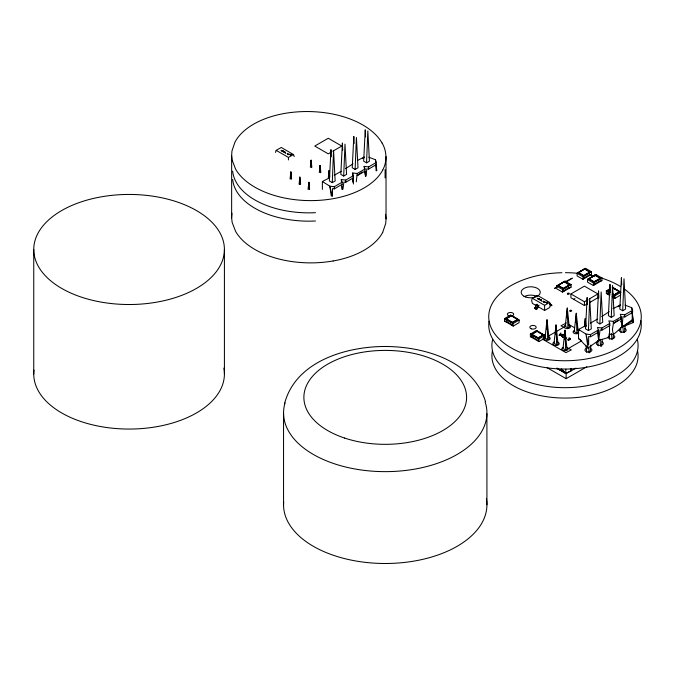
<?xml version="1.0" encoding="UTF-8"?>
<svg xmlns="http://www.w3.org/2000/svg" width="675" height="675" viewBox="0 0 675 675"><rect width="100%" height="100%" fill="white"/><g stroke="black" fill="none" stroke-linecap="round" stroke-linejoin="round"><path stroke-width="1.01" d="M283.551 504.782L283.551 413.21M322.372 189.397L322.38 181.541L329.695 177.694M585.849 325.586L578.534 329.434L578.526 338.268L588.018 348.03L598.624 340.377L608.116 337.601L609.643 335.062L609.373 324.574L609.744 325.637L601.914 330.159L600.075 329.94L598.624 340.377L597.696 330.446M565.819 369.233L565.802 373.385L571.312 370.676L571.312 368.601M511.633 315.824L517.936 319.25L512.08 322.532L505.786 318.988L511.642 315.562L517.936 319.25L512.089 322.836L505.786 318.988L511.642 315.562M537.351 331.324L543.645 334.749L537.789 338.032L531.495 334.496L537.351 331.071L543.645 334.749L537.798 338.335L531.495 334.496L537.351 331.071M561.507 336.032L563.178 337.466L561.507 336.032L563.06 335.002L561.667 336.057L563.186 337.07L561.954 336.158L563.051 335.332L562.013 335.998M287.44 153.461C288.301 155.022 286.639 152.744 287.575 153.453M543.594 301.354L543.637 301.995C544.911 300.932 541.595 301.539 543.729 301.345M290.621 178.065L290.866 171.88L291.608 178.917M299.582 184.292L299.86 177.078L300.603 184.106M308.618 188.46L308.855 182.267L309.606 189.304M310.871 166.379L311.108 160.194L311.85 167.223M319.866 171.577L320.102 165.383L320.853 172.42M328.868 176.766L329.105 170.581L329.746 176.614M546.666 329.054L547.02 319.773L549.045 338.858L547.695 339.643L544.995 338.082L547.02 319.773L547.695 339.643M555.66 334.243L556.014 324.962L558.039 344.056L556.689 344.832L553.989 343.28L556.014 324.962L556.689 344.832M564.654 339.441L565.017 330.159L567.042 349.253L565.692 350.03L562.992 348.469L565.017 330.159L565.692 350.03M566.907 317.368L567.262 308.087L569.287 327.173L567.937 327.949L565.237 326.396L567.262 308.087L567.937 327.949M575.902 322.557L576.264 313.276L578.289 332.37L576.939 333.146L574.239 331.585L576.264 313.276L576.939 333.146M584.938 326.725L585.259 318.473L586.111 326.514M332.269 182.638L333.568 150.719L335.146 180.976L332.269 182.638L329.383 180.976L330.969 149.588L331.282 156.76M343.693 176.04L344.993 144.121L346.57 174.378L343.693 176.04L340.816 174.378L342.394 142.99L342.706 150.171M355.118 169.442L356.417 137.523L357.995 167.78L355.118 169.442L352.24 167.78L353.818 136.392L354.13 143.572M366.542 162.844L367.841 130.933L369.427 161.182L366.542 162.844L363.665 161.182L365.243 129.794L365.563 136.974M588.423 330.531L589.722 298.612L591.3 328.868L588.423 330.531L585.546 328.868L587.123 297.481L587.436 304.653M599.847 323.933L601.147 292.013L602.724 322.27L599.847 323.933L596.97 322.27L598.548 290.883L598.86 298.055M611.272 317.334L612.571 285.415L614.157 315.672L611.272 317.334L608.394 315.672L609.972 284.285L610.293 291.457M622.704 310.736L624.004 278.817L625.582 309.074L622.704 310.736L619.819 309.074L621.405 277.687L621.717 284.867M551.779 305.513L550.032 303.969L551.779 305.513L550.749 305.893L549.88 304.231M281.812 151.107L282.226 151.301L281.956 150.972M283.331 152.002L283.466 151.85M537.967 299L538.38 299.194L538.11 298.865M539.485 299.894L539.62 299.734M333.138 260.972C317.672 263.638 301.742 263.495 286.31 260.651A79.701 46.018 0 0 1 235.583 231.348L232.158 222.413L231.643 217.806L231.643 155.537L231.964 150.938L235.001 142.045A74.773 43.166 0 0 1 284.529 113.434C300.012 110.793 315.934 110.911 331.374 113.771A79.701 46.018 0 0 1 382.101 143.066M231.643 217.806L231.964 213.207M382.118 143.066C386.944 151.242 387.29 161.755 382.683 170.1M386.032 156.608L386.032 218.877L385.72 223.484L382.683 232.377M366.204 176.057L366.778 168.86L368.618 169.071L376.439 164.548L375.545 159.781L368.887 157.241M590.212 351.996L590.971 345.043M601.535 346.393L602.294 339.441M613.069 338.799L613.609 333.838M624.493 332.201L625.252 325.249M290.073 179.002L290.866 171.88L291.111 179.204M299.076 184.199L299.86 177.078L300.113 184.393M310.323 167.316L311.108 160.194L311.352 167.51M308.07 189.388L308.855 182.267L309.108 189.591M319.317 172.505L320.102 165.383L320.355 172.707M328.312 177.702L329.105 170.581L329.349 177.905M584.356 326.607L585.259 318.473L585.546 326.835M557.778 285.483L564.081 281.635L569.928 285.221L563.625 288.647L557.778 285.483L564.081 281.635L569.928 285.221M578.222 272.666L584.516 268.827L590.363 272.405L584.069 275.839L578.222 272.666L584.516 268.827L590.363 272.405M588.634 278.885L594.928 275.037L600.775 278.623L594.481 282.049L588.634 278.885L594.928 275.037L600.775 278.623M342.908 189.354L343.921 182.056L345.76 182.267L353.59 177.744L352.688 172.977L357.185 173.5L365.015 168.978L364.112 166.379L368.618 166.902L376.439 162.38M356.265 181.879L357.185 173.5M284.377 404.367C294.941 361.395 346.064 346.469 385.239 346.486C423.748 346.587 472.753 360.509 485.485 401.515M291.187 155.081L291.077 154.17L291.187 155.081L289.659 154.6C289.837 153.014 289.879 156.17 291.313 154.499M547.341 302.974L547.239 302.062L547.341 302.974L545.822 302.493C545.991 300.907 546.033 304.062 547.467 302.392M562.731 288.596L563.625 290.933L562.503 292.106L562.731 288.596L569.928 284.445L571.05 284.572L571.05 287.17L562.503 292.106L556.656 288.731L556.656 286.132L557.331 285.483L557.778 285.744L565.203 281.197L571.05 284.572L562.503 289.507L556.656 286.132L565.203 281.197L564.528 281.323M583.166 275.788L584.069 278.125L582.947 279.29L583.166 275.788L590.363 271.628L591.494 271.763L591.494 274.354L582.947 279.29L577.1 275.915L577.1 273.316L577.775 272.666L578.222 272.928L585.647 268.38L591.494 271.763L582.947 276.691L577.1 273.316L585.647 268.38L584.972 268.515M593.578 281.998L594.481 284.335L593.359 285.508L593.578 281.998L600.775 277.847L601.906 277.973L601.906 280.572L593.359 285.508L587.512 282.133L587.512 279.534L588.187 278.885L588.634 279.146L596.059 274.598L601.906 277.973L593.359 282.909L587.512 279.534L596.059 274.598L595.384 274.725M284.158 152.466L285.323 152.297L284.369 152.618M540.321 300.358L541.477 300.189L540.523 300.51M534.507 308.483L535.537 307.665L537.123 304.18L536.22 304.552L535.275 307.387L534.482 308.002L536.288 309.513L537.325 308.703L539.038 305.176L538.017 305.581L536.288 309.513M569.919 339.036L568.679 338.124L570.265 338.453L568.882 339.694L567.742 339.702L568.595 339.795M275.459 152.415L276.21 150.373L281.239 147.471L293.473 154.533L294.233 156.583M537.612 306.408L544.607 310.449L549.636 307.555L550.387 304.476L549.627 302.425L537.393 295.363L532.373 298.266L531.613 300.308L532.364 303.379L535.857 305.404M282.555 150.66L283.078 150.711M570.08 339.39L568.08 340.09L570.308 339.196L569.59 338.048M282.116 150.694L283.154 150.846M283.627 151.563L284.664 151.689M538.27 298.578L539.232 298.603M539.789 299.455L540.827 299.573M569.742 339.196L570.265 338.453L569.751 338.538M568.536 340.09L570.265 338.453L568.882 339.694M559.583 335.391L560.933 333.053L559.136 335.129L563.178 334.353L559.136 335.129M505.786 318.414L505.339 318.938L505.786 318.414L512.983 322.574L513.211 326.076L519.058 322.701L519.058 320.102L518.383 319.461L517.936 319.714L510.511 315.174L504.664 318.549L504.664 321.148L513.211 326.076L512.089 324.65L506.689 321.536L505.786 318.414L504.664 318.549L513.211 323.485L519.058 320.102L510.511 315.174L511.186 315.301M531.495 333.923L531.048 334.437L531.495 333.923L538.701 338.074L538.92 341.584L544.767 338.209L544.767 335.61L544.092 334.96L543.645 335.222L536.22 330.674L530.373 334.049L530.373 336.648L538.92 341.584L537.798 340.158L532.398 337.036L531.495 333.923L530.373 334.049L538.92 338.985L544.767 335.61L536.22 330.674L536.895 330.801M607.939 294.342L608.386 293.827L607.483 290.706L607.036 290.967L610.183 292.267M559.583 335.129L560.63 333.939L559.373 335.053L561.642 334.522L559.373 335.053M562.503 289.507L563.178 288.858M582.947 276.691L583.622 276.041M593.359 282.909L594.034 282.26M608.842 334.066L613.347 334.581L622.114 327.029L632.23 319.807L632.23 311.377L632.602 312.441L624.772 316.963L622.932 316.752L622.114 327.029L633.243 322.557L632.23 311.377M281.332 150.407L281.163 150.339M537.486 298.299L537.393 298.232M362.163 171.948L357.185 175.669L365.015 171.146L365.015 168.978M618.317 319.84L613.347 323.561L612.428 329.771L613.347 334.581M362.72 158.617L364.373 157.385M618.874 306.509L620.528 305.277M285.188 152.272L284.462 152.17L284.977 152.364M541.342 300.156L540.616 300.063L541.139 300.248M543.662 335.888L545.223 334.834M557.145 286.681L554.588 288.402L557.238 286.985M345.583 168.674L353.025 163.789M601.746 316.567L609.179 311.681M362.618 158.338L364.323 157.25M617.92 306.779L620.485 305.134M566.173 282.015L572.307 278.151L565.903 281.391M590.33 272.135L584.069 275.839L578.256 272.388M569.886 284.943L563.625 288.647L557.82 285.196M600.742 278.345L594.481 282.049L588.667 278.598M632.112 311.639L633.243 322.557L632.23 319.807L632.602 320.87L622.114 327.029L620.696 317.216M609.998 289.811L607.483 291.279L610.183 292.925M281.137 150.753L281.711 150.424M330.969 152.297L328.269 153.849L314.761 146.053L328.269 138.257L341.769 146.053L332.767 151.251M322.38 181.541L329.839 186.173L334.336 186.688L342.166 182.174L341.263 179.575L345.76 180.09L353.59 175.576M332.497 196.02L332.497 188.646L334.336 188.865L342.166 184.343L342.166 182.174M537.292 298.645L537.874 298.316M506.242 322.051L506.689 321.536M584.069 277.864L589.469 274.75L589.916 275.265M563.625 290.672L569.025 287.558L569.481 288.082M512.536 322.836L512.983 322.574L512.536 323.089L513.211 323.485M511.633 325.173L512.089 324.911M587.123 303.978L584.423 305.539L570.915 297.743L570.915 293.946L584.423 286.149L597.923 293.946L597.923 297.743L589.823 302.417M594.481 284.082L599.881 280.96L600.328 281.483M573.615 299.303L574.965 298.519M570.915 293.946L584.423 301.742L588.026 299.666M589.823 298.62L597.923 293.946M609.592 295.304L606.361 293.439L606.361 290.841L609.702 288.908M612.436 287.854L612.883 287.592L612.436 287.854L620.755 292.402L614.908 295.777L612.343 294.292M531.951 337.559L532.398 337.036M538.245 338.335L538.701 338.074L538.245 338.597L538.92 338.985M612.883 293.827L614.689 294.865L614.233 295.388L614.689 294.865L614.908 298.375L612.208 296.806M620.08 291.752L619.633 292.005L620.755 292.402L612.208 287.466M537.351 340.673L537.798 340.411M613.339 297.464L613.786 296.941M548.792 335.888L563.667 327.308L560.967 325.747L566.367 323.021M620.755 294.992L614.908 298.375L613.786 297.202M565.667 338.504L566.755 337.871M578.534 329.434L585.993 334.066L590.49 334.581L598.32 330.058L597.417 327.468L601.914 327.983L609.744 323.468L608.842 320.87L613.347 321.384L621.169 316.87L620.274 314.272L624.772 314.786L632.602 310.272L631.699 307.673L625.042 305.134M581.732 340.765L568.612 348.342L571.312 349.903L565.912 352.62L542.362 339.044M588.018 348.03L585.993 334.066L588.651 344.967L588.651 336.538L590.49 336.749L598.32 332.235L598.32 330.058M621.169 316.87L621.169 319.039L613.347 323.561L613.347 321.384M620.544 321.857L621.979 321.022M276.21 150.373L288.453 157.418L293.473 154.533M334.235 175.272L341.255 171.239M532.373 298.266L544.607 305.311L549.627 302.425M590.389 323.165L597.409 319.123M547.214 367.732L566.139 378.675L586.862 366.736M288.014 154.727L288.174 153.993L289.01 154.145L287.837 154.626M544.168 302.619L544.328 301.885L545.164 302.037L543.991 302.518M284.344 151.571L283.989 151.841M538.431 298.502L538.633 298.865M540.742 299.481L540.143 299.734M557.018 368.348L566.139 373.587L576.062 368.094M569.303 339.753L570.308 339.196M609.998 289.921L607.483 291.279L610.183 292.798M357.826 160.304L364.205 157.072M613.069 308.652L620.367 304.965M561.667 336.057L562.191 335.829M551.804 304.999L551.019 305.302L550.192 303.674M577.1 273.316L578.222 272.928L577.775 272.666M556.656 286.132L557.778 285.744L557.331 285.483M587.512 279.534L588.634 279.146L588.187 278.885M589.469 275.003L591.494 274.354M569.025 287.82L571.05 287.17M599.881 281.222L601.906 280.572M540.422 299.422L539.983 299.607M284.588 151.588L283.829 151.715M590.819 271.89L590.363 271.628L591.494 271.763M601.231 278.108L600.775 277.847L601.906 277.973M570.375 284.698L569.928 284.445L571.05 284.572M282.277 150.609L282.749 150.66M283.787 151.478L284.259 151.537M539.941 299.371L540.515 299.388M609.778 292.815L606.361 290.841L607.483 290.706M606.361 290.841L607.036 290.967M504.664 318.549L505.339 318.676M530.373 334.049L531.048 334.184M606.361 293.439L608.386 294.089M504.664 321.148L506.689 321.798M543.417 337.77L544.767 338.209M530.373 336.648L532.398 337.298M519.058 320.102L517.936 319.714L518.383 319.461M544.767 335.61L543.645 335.222L544.092 334.96M578.787 339.044L580.475 339.795M536.406 305.007L538.27 305.868M535.275 307.387L537.072 308.382M536.22 304.552L538.017 305.581M584.069 278.125L584.516 278.387M594.481 284.335L594.928 284.597M608.386 293.827L610.183 294.865M563.625 290.933L564.081 291.195M285.339 153.183L285.829 153.461M541.502 301.075L541.983 301.354M569.084 324.591L574.518 327.721M577.235 329.29L579.049 330.337M535.537 307.665L537.325 308.703M534.482 308.002L536.254 309.032M557.17 368.331L565.802 373.385L561.271 369.065M556.892 368.12L565.802 373.385L561.398 369.191M539.317 298.738L538.473 298.738M614.233 295.127L614.908 295.777M632.602 320.87L633.243 322.557M620.806 317.976L621.169 319.039M598.32 332.235L597.949 331.172L598.624 340.377M332.252 196.088L329.839 186.173L331.282 196.147M364.795 171.096L365.521 176.124M364.112 166.379L364.542 169.324M364.829 171.29L365.538 176.192M620.443 327.476L621.067 332.682M609.145 335.112L609.635 339.28M597.594 340.673L598.21 345.878M585.917 345.187L586.786 352.477M385.526 214.279L386.032 218.877M231.643 155.537L232.158 160.144L235.567 169.079A79.701 46.018 0 0 0 286.318 198.366C301.742 201.243 317.672 201.361 333.138 198.703A74.773 43.166 0 0 0 382.7 170.108M631.699 307.673L631.901 309.656M375.545 159.781L375.848 162.759M376.059 164.742L376.675 170.699M571.109 368.719L571.312 370.676L571.193 368.66M341.263 179.575L341.449 181.558M341.913 186.528L342.191 189.506M376.169 164.506L376.718 170.606M622.865 325.966L623.354 332.066M611.516 333.577L612.006 339.677M600.008 339.162L600.581 346.275M588.743 347.794L589.157 352.873M341.871 184.3L342.242 189.413M353.244 177.727L353.405 184.022M544.607 305.311L544.607 310.449M288.453 157.418L288.453 159.924M632.602 310.272L632.602 312.441M624.772 314.786L624.772 316.963M609.744 323.468L609.744 325.637M601.914 327.983L601.914 330.159M590.49 334.581L590.49 336.749M584.423 301.742L584.423 305.539M566.139 373.587L566.139 378.675M486.911 413.741L486.928 504.782M385.096 169.585L385.096 177.905M376.076 164.54L376.076 170.859M368.618 166.902L368.618 169.071M352.688 172.977L352.688 175.011M352.688 178.048L352.688 182.115M345.76 180.09L345.76 182.267M334.336 186.688L334.336 188.865M224.412 249.48A95.335 55.038 0 0 1 81.413 297.143A95.335 55.038 0 0 1 81.413 201.817A95.335 55.038 0 0 1 224.412 249.48L224.412 374.017M33.75 249.48L33.75 374.017M486.38 498.724A101.689 58.708 0 0 1 387.863 563.473A101.689 58.708 0 0 1 283.686 501.753M485.106 401.895A101.689 58.708 0 0 1 386.108 471.639A101.689 58.708 0 0 1 285.052 402.882M637.563 350.848A73.086 42.196 0 0 1 565 398.056A73.086 42.196 0 0 1 492.429 350.848M637.343 339.474A73.086 42.196 0 0 1 565 387.678A73.086 42.196 0 0 1 492.649 339.474M640.887 320.676A76.267 44.035 0 0 1 565.439 369.056A76.267 44.035 0 0 1 489.021 321.182M624.265 289.001A76.267 44.035 0 0 1 599.358 356.02A76.267 44.035 0 0 1 491.181 327.78A76.267 44.035 0 0 1 561.895 272.717M565.439 272.683A76.267 44.035 0 0 1 577.8 273.308M589.823 275.079A76.267 44.035 0 0 1 594.793 276.176M599.619 277.476A76.267 44.035 0 0 1 620.772 286.681M523.969 296.722A9.543 5.51 0 0 1 536.718 296.333M565.92 281.492A1.907 1.105 0 0 1 567.337 282.496M559.929 284.538A1.907 1.105 0 0 1 560.478 283.854M568.704 325.148A3.181 1.839 0 0 1 569.708 327.957A3.181 1.839 0 0 1 564.747 327.907A3.181 1.839 0 0 1 565.92 325.122M548.463 336.833A3.181 1.839 0 0 1 549.467 339.643A3.181 1.839 0 0 1 544.506 339.593A3.181 1.839 0 0 1 545.678 336.808M578.804 333.087A3.181 1.839 0 0 1 573.86 333.18A3.181 1.839 0 0 1 574.72 330.37M577.505 330.286A3.181 1.839 0 0 1 578.863 330.927M557.263 341.972A3.181 1.839 0 0 1 558.605 344.739A3.181 1.839 0 0 1 553.643 344.891A3.181 1.839 0 0 1 554.479 342.056M566.654 347.288A3.181 1.839 0 0 1 567.464 350.03A3.181 1.839 0 0 1 562.638 350.08A3.181 1.839 0 0 1 563.279 347.321M624.712 328.582A3.502 2.017 0 0 1 625.345 331.56A3.502 2.017 0 0 1 620.139 331.611A3.502 2.017 0 0 1 620.595 328.624M601.855 341.778A3.502 2.017 0 0 1 602.319 344.858A3.502 2.017 0 0 1 596.978 344.587A3.502 2.017 0 0 1 598.371 341.601M590.22 348.292A3.502 2.017 0 0 1 591.005 351.388A3.502 2.017 0 0 1 585.605 351.228A3.502 2.017 0 0 1 586.946 348.199M613.28 335.18A3.502 2.017 0 0 1 613.178 338.529A3.502 2.017 0 0 1 607.837 337.222M382.7 232.377A74.773 43.166 0 0 1 333.146 260.989M315.487 212.684A76.267 44.035 0 0 1 232.681 171.129M315.487 220.995A76.267 44.035 0 0 1 232.681 179.44M223.864 368.137A95.335 55.038 0 0 1 130.781 429.047A95.335 55.038 0 0 1 33.995 370.094M613.339 287.854L619.633 291.541L613.786 295.127L619.633 291.541L613.339 287.854M344.562 438.041A81.346 46.963 0 0 0 466.585 397.373A81.346 46.963 0 0 0 344.562 356.695A81.346 46.963 0 0 0 344.562 438.041M525.8 297.025A9.543 5.51 0 0 0 540.262 292.402A9.543 5.51 0 0 0 526.087 287.483A9.543 5.51 0 0 0 525.8 297.025M508.866 315.858A3.181 1.839 0 0 0 513.692 314.314A3.181 1.839 0 0 0 508.967 312.677A3.181 1.839 0 0 0 508.866 315.858M567.852 294.14A0.97 0.557 0 0 0 569.32 293.676A0.97 0.557 0 0 0 567.886 293.169A0.97 0.557 0 0 0 567.852 294.14M531.36 328.843A3.181 1.839 0 0 0 536.186 327.299A3.181 1.839 0 0 0 531.461 325.662A3.181 1.839 0 0 0 531.36 328.843M570.206 311.251A0.97 0.557 0 0 0 571.683 310.787A0.97 0.557 0 0 0 570.24 310.281A0.97 0.557 0 0 0 570.206 311.251"/></g></svg>
